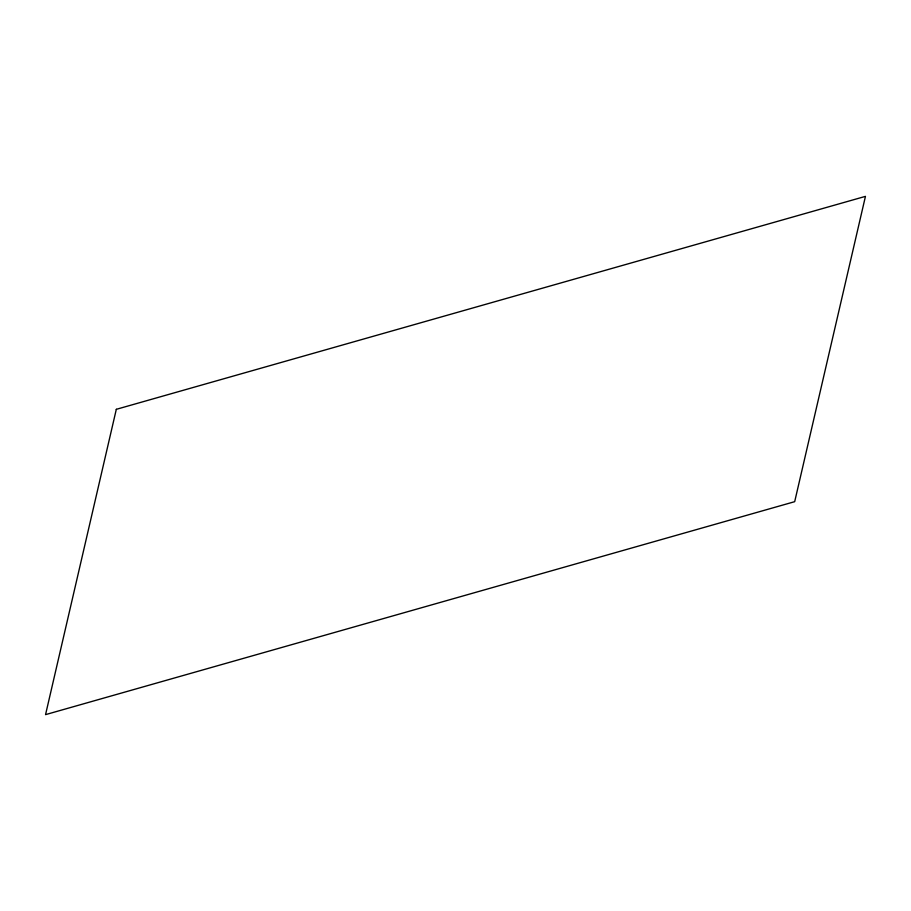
<?xml version="1.0" encoding="UTF-8"?>
<svg xmlns="http://www.w3.org/2000/svg" width="911" height="911" viewBox="0 0 911 911"><rect width="100%" height="100%" fill="white"/><g stroke="black" fill="none" stroke-linecap="round" stroke-linejoin="round"><path stroke-width="1.37" d="M116.312 409.324L45.55 714.634L794.688 501.676L865.45 196.366L116.312 409.324"/></g></svg>
